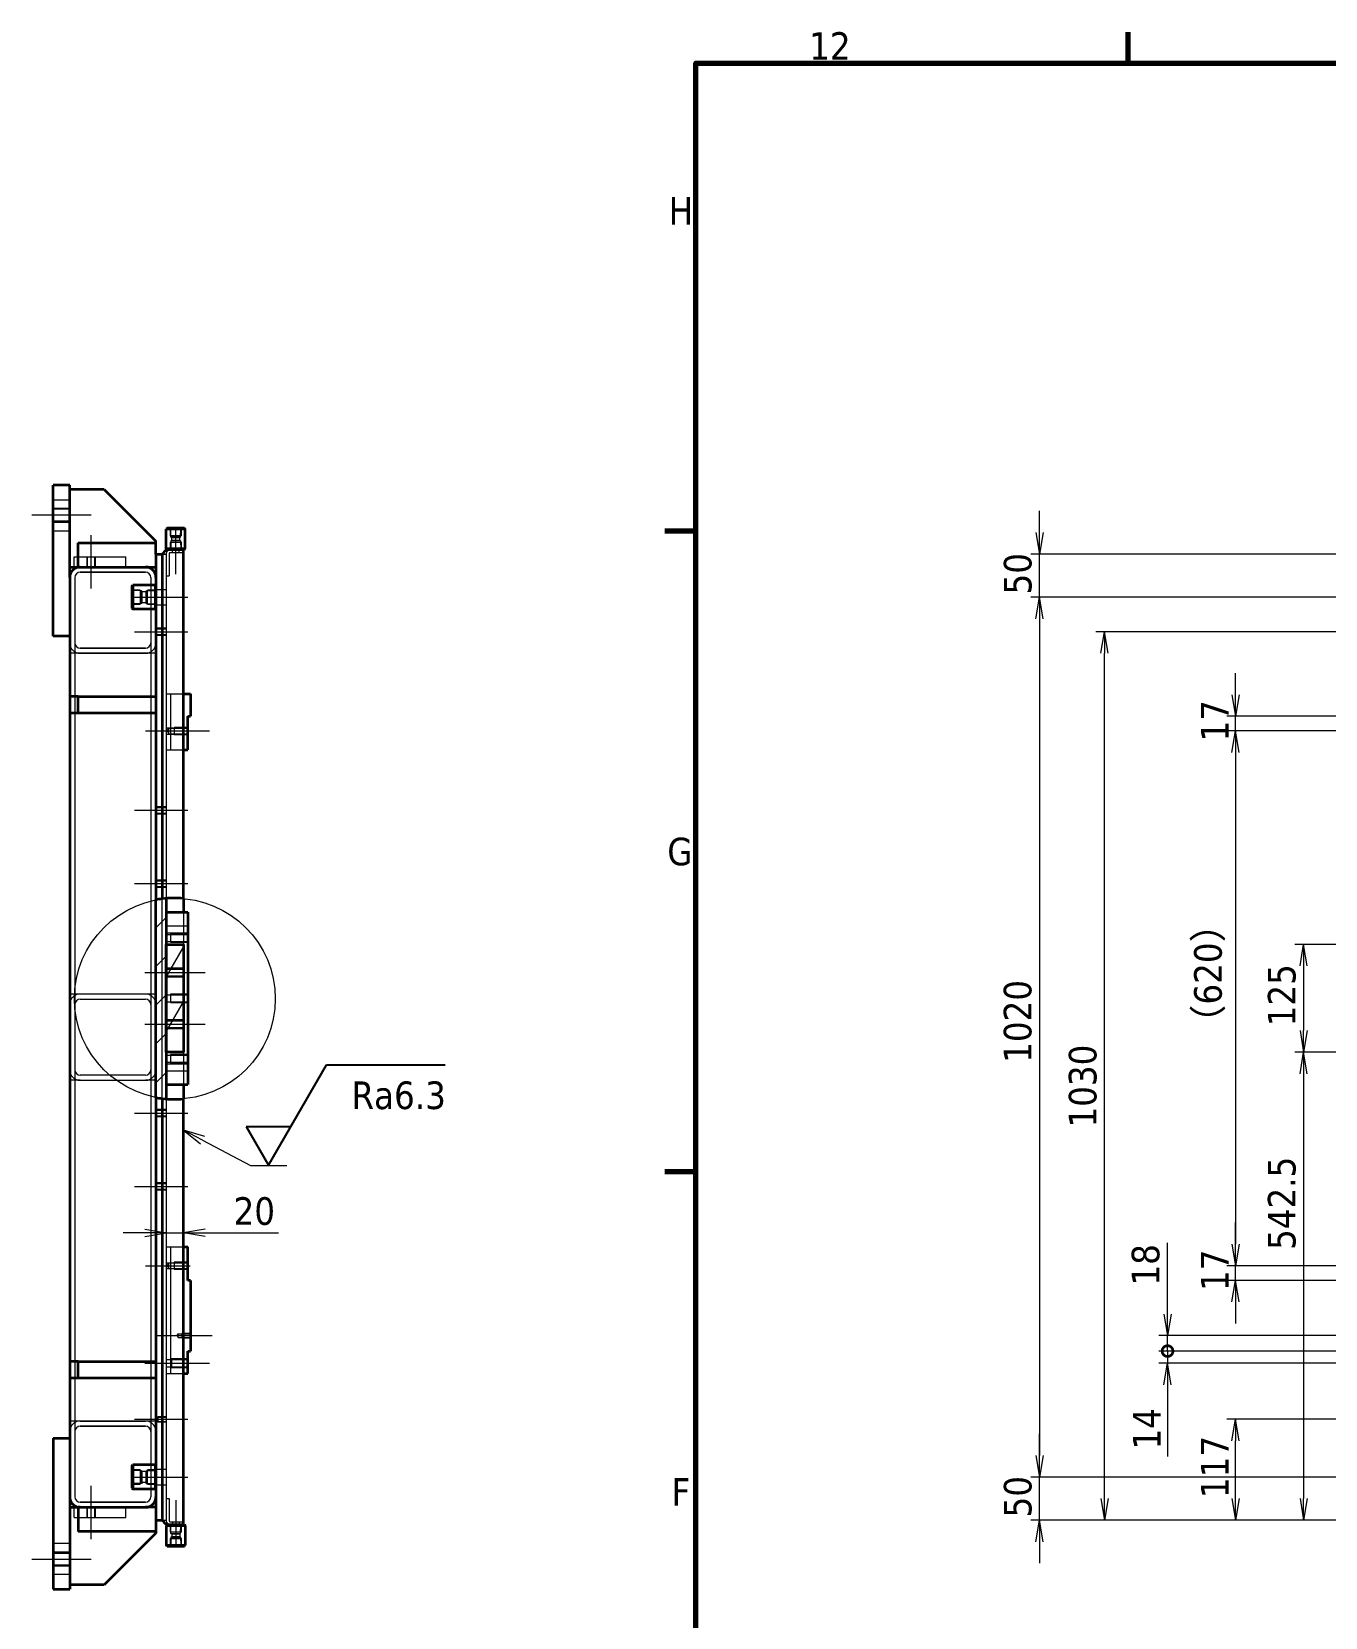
# Model space of a CAD drawing. Header units: millimetres. Extents: x -570 to 8410, y -405 to 5940.
# Drawn here: x -570 to 929, y 3938 to 5777 of the extents above; entities that cross this region are included whole.
import ezdxf

# ---------------------------------------------------------------- set-up
doc = ezdxf.new("R2010")
doc.units = ezdxf.units.MM
doc.header["$LTSCALE"] = 10
for name, color, linetype, lineweight in [('Border (ISO)', 7, 'Continuous', 70), ('Centerline (ISO)', 7, 'Continuous', 5), ('Dimension (ISO)', 7, 'Continuous', 25), ('Hatch (ISO)', 7, 'Continuous', 18), ('Hidden (ISO)', 7, 'Continuous', 5), ('Sketch Geometry (ISO)', 7, 'Continuous', 25), ('Symbol (ISO)', 7, 'Continuous', 25), ('Visible (ISO)', 7, 'Continuous', 35)]:
    doc.layers.add(name, color=color, linetype=linetype, lineweight=lineweight)
doc.styles.add('MX_NOTE_STANDARD', font='tahoma.ttf')
doc.styles.add('Note Text (JIS)', font='tahoma.ttf')
doc.dimstyles.new('Default (JIS)', dxfattribs={"dimscale": 10, "dimtxt": 3.2, "dimasz": 2.5, "dimexe": 1, "dimexo": 0, "dimgap": 0.8, "dimtad": 1, "dimrnd": 1e-08, "dimdsep": 46, "dimtxsty": 'Note Text (JIS)', "dimblk": 'OPEN', "dimcen": 0.09, "dimdle": 10, "dimclrd": 7, "dimclre": 7, "dimclrt": 256, "dimadec": 0, "dimazin": 2, "dimtfac": 0.78125, "dimtmove": 0, "dimatfit": 3, "dimldrblk": 'OPEN', "dimfxl": 1, "dimtolj": 1, "dimtzin": 0, "dimlwd": 0, "dimlwe": 0, "dimarcsym": 0})

# ---------------------------------------------------------------- blocks, each defined once
blk = doc.blocks.new('図面枠 既定の図面枠')
at = {"layer": 'Border (ISO)'}
for p, q in [((70.08, 574), (70.08, 577.6)), ((20, 519.75), (16.4, 519.75)), ((20, 445.5), (16.4, 445.5))]:
    blk.add_line(p, q, dxfattribs=at)
at = {"layer": 'Border (ISO)', "flags": 128}
blk.add_lwpolyline([(20, 20), (20, 574), (821, 574), (821, 20), (20, 20)], dxfattribs=at)
at = {"layer": 'Border (ISO)', "char_height": 3.2, "attachment_point": 7, "style": 'MX_NOTE_STANDARD'}
for s, insert in [('12', (33.12, 574.4)), ('H', (16.83, 555.28)), ('G', (16.67, 480.96)), ('F', (17.17, 406.78))]:
    blk.add_mtext(s, dxfattribs=dict(at, insert=insert))
blk = doc.blocks.new('_Open')
at = {"color": 0, "linetype": 'ByBlock', "lineweight": -2}
for p, q in [((-1, 0.167), (0, 0)), ((-1, -0.167), (0, 0)), ((0, 0), (-1, 0))]:
    blk.add_line(p, q, dxfattribs=at)
blk = doc.blocks.new('*D28')
at = {"layer": 'Defpoints', "color": 0, "linetype": 'Continuous', "transparency": 16777216}
for p in [(825.3, 4168), (1674, 4168), (1471.5, 4051)]:
    blk.add_point(p, dxfattribs=at)
at = {"layer": 'Dimension (ISO)', "color": 7, "linetype": 'Continuous', "lineweight": 0, "transparency": 16777216}
for p, q in [((1674, 4168), (815.3, 4168)), ((825.3, 4076), (825.3, 4143)), ((1471.5, 4051), (815.3, 4051))]:
    blk.add_line(p, q, dxfattribs=at)
at = {"layer": 'Dimension (ISO)', "color": 7, "linetype": 'Continuous', "lineweight": 0, "transparency": 16777216, "xscale": 25, "yscale": 25, "zscale": 25}
for p, rotation in [((825.3, 4168), 90), ((825.3, 4051), 270)]:
    blk.add_blockref('_Open', p, dxfattribs=dict(at, rotation=rotation))
at = {"layer": 'Dimension (ISO)', "linetype": 'Continuous', "lineweight": 5, "transparency": 16777216, "insert": (785.2, 4076.6), "char_height": 32, "attachment_point": 1, "rotation": 90, "style": 'Note Text (JIS)'}
blk.add_mtext('\\A1;117', dxfattribs=at)
blk = doc.blocks.new('*D29')
at = {"layer": 'Defpoints', "color": 0, "linetype": 'Continuous', "transparency": 16777216}
for p in [(1777.8, 4966), (825.3, 4346), (1778.2, 4346)]:
    blk.add_point(p, dxfattribs=at)
at = {"layer": 'Dimension (ISO)', "color": 7, "linetype": 'Continuous', "lineweight": 0, "transparency": 16777216}
for p, q in [((1777.8, 4966), (815.3, 4966)), ((825.3, 4941), (825.3, 4371)), ((1778.2, 4346), (815.3, 4346))]:
    blk.add_line(p, q, dxfattribs=at)
at = {"layer": 'Dimension (ISO)', "color": 7, "linetype": 'Continuous', "lineweight": 0, "transparency": 16777216, "xscale": 25, "yscale": 25, "zscale": 25}
for p, rotation in [((825.3, 4966), 90), ((825.3, 4346), 270)]:
    blk.add_blockref('_Open', p, dxfattribs=dict(at, rotation=rotation))
at = {"layer": 'Dimension (ISO)', "linetype": 'Continuous', "lineweight": 5, "transparency": 16777216, "insert": (777.3, 4605.1), "char_height": 32, "attachment_point": 1, "rotation": 90, "style": 'Note Text (JIS)'}
blk.add_mtext('\\A1;\\fTahoma|b0|i0;（620）', dxfattribs=at)
blk = doc.blocks.new('*D30')
at = {"layer": 'Defpoints', "color": 0, "linetype": 'Continuous', "transparency": 16777216}
for p in [(825.3, 4983), (1486.5, 4983), (1777.8, 4966)]:
    blk.add_point(p, dxfattribs=at)
at = {"layer": 'Dimension (ISO)', "color": 7, "linetype": 'Continuous', "lineweight": 0, "transparency": 16777216}
for p, q in [((825.3, 5008), (825.3, 5033)), ((1486.5, 4983), (815.3, 4983)), ((825.3, 4966), (825.3, 4983)), ((1777.8, 4966), (815.3, 4966)), ((825.3, 4941), (825.3, 4916))]:
    blk.add_line(p, q, dxfattribs=at)
at = {"layer": 'Dimension (ISO)', "color": 7, "linetype": 'Continuous', "lineweight": 0, "transparency": 16777216, "xscale": 25, "yscale": 25, "zscale": 25}
for p, rotation in [((825.3, 4983), 270), ((825.3, 4966), 90)]:
    blk.add_blockref('_Open', p, dxfattribs=dict(at, rotation=rotation))
at = {"layer": 'Dimension (ISO)', "linetype": 'Continuous', "lineweight": 5, "transparency": 16777216, "insert": (785.2, 4953.7), "char_height": 32, "attachment_point": 1, "rotation": 90, "style": 'Note Text (JIS)'}
blk.add_mtext('\\A1;17', dxfattribs=at)
blk = doc.blocks.new('*D31')
at = {"layer": 'Defpoints', "color": 0, "linetype": 'Continuous', "transparency": 16777216}
for p in [(825.3, 4346), (1778.2, 4346), (1486.5, 4329)]:
    blk.add_point(p, dxfattribs=at)
at = {"layer": 'Dimension (ISO)', "color": 7, "linetype": 'Continuous', "lineweight": 0, "transparency": 16777216}
for p, q in [((825.3, 4371), (825.3, 4396)), ((1778.2, 4346), (815.3, 4346)), ((825.3, 4329), (825.3, 4346)), ((1486.5, 4329), (815.3, 4329)), ((825.3, 4304), (825.3, 4279))]:
    blk.add_line(p, q, dxfattribs=at)
at = {"layer": 'Dimension (ISO)', "color": 7, "linetype": 'Continuous', "lineweight": 0, "transparency": 16777216, "xscale": 25, "yscale": 25, "zscale": 25}
for p, rotation in [((825.3, 4346), 270), ((825.3, 4329), 90)]:
    blk.add_blockref('_Open', p, dxfattribs=dict(at, rotation=rotation))
at = {"layer": 'Dimension (ISO)', "linetype": 'Continuous', "lineweight": 5, "transparency": 16777216, "insert": (785.2, 4316.7), "char_height": 32, "attachment_point": 1, "rotation": 90, "style": 'Note Text (JIS)'}
blk.add_mtext('\\A1;17', dxfattribs=at)
blk = doc.blocks.new('_DotSmall')
at = {"color": 0, "linetype": 'ByBlock', "const_width": 0.5}
blk.add_lwpolyline([(-0.0625, 0, 1), (0.0625, 0, 1)], format="xyb", close=True, dxfattribs=at)
blk = doc.blocks.new('*D32')
at = {"layer": 'Defpoints', "color": 0, "linetype": 'Continuous', "transparency": 16777216}
for p in [(746.5, 4247), (1486.5, 4247), (2347.3, 4233)]:
    blk.add_point(p, dxfattribs=at)
at = {"layer": 'Dimension (ISO)', "color": 7, "linetype": 'Continuous', "lineweight": 0, "transparency": 16777216}
for p, q in [((746.5, 4247), (746.5, 4297)), ((1486.5, 4247), (736.5, 4247)), ((746.5, 4247), (746.5, 4233)), ((2347.3, 4233), (736.5, 4233)), ((746.5, 4208), (746.5, 4124.9))]:
    blk.add_line(p, q, dxfattribs=at)
at = {"layer": 'Dimension (ISO)', "color": 7, "linetype": 'Continuous', "lineweight": 0, "transparency": 16777216, "xscale": 25, "yscale": 25, "zscale": 25}
for name, p, rotation in [('_DotSmall', (746.5, 4247), 270), ('_Open', (746.5, 4233), 90)]:
    blk.add_blockref(name, p, dxfattribs=dict(at, rotation=rotation))
at = {"layer": 'Dimension (ISO)', "linetype": 'Continuous', "lineweight": 5, "transparency": 16777216, "insert": (706.4, 4132.9), "char_height": 32, "attachment_point": 1, "rotation": 90, "style": 'Note Text (JIS)'}
blk.add_mtext('\\A1;14', dxfattribs=at)
blk = doc.blocks.new('*D34')
at = {"layer": 'Defpoints', "color": 0, "linetype": 'Continuous', "transparency": 16777216}
for p in [(746.5, 4265), (2314.4, 4265), (1486.5, 4247)]:
    blk.add_point(p, dxfattribs=at)
at = {"layer": 'Dimension (ISO)', "color": 7, "linetype": 'Continuous', "lineweight": 0, "transparency": 16777216}
for p, q in [((746.5, 4290), (746.5, 4372.6)), ((2314.4, 4265), (736.5, 4265)), ((746.5, 4247), (746.5, 4265)), ((1486.5, 4247), (736.5, 4247)), ((746.5, 4247), (746.5, 4222))]:
    blk.add_line(p, q, dxfattribs=at)
at = {"layer": 'Dimension (ISO)', "color": 7, "linetype": 'Continuous', "lineweight": 0, "transparency": 16777216, "xscale": 25, "yscale": 25, "zscale": 25}
for name, p, rotation in [('_Open', (746.5, 4265), 270), ('_DotSmall', (746.5, 4247), 90)]:
    blk.add_blockref(name, p, dxfattribs=dict(at, rotation=rotation))
at = {"layer": 'Dimension (ISO)', "linetype": 'Continuous', "lineweight": 5, "transparency": 16777216, "insert": (705, 4323), "char_height": 32, "attachment_point": 1, "rotation": 90, "style": 'Note Text (JIS)'}
blk.add_mtext('\\A1;18', dxfattribs=at)
blk = doc.blocks.new('*D35')
at = {"layer": 'Defpoints', "color": 0, "linetype": 'Continuous', "transparency": 16777216}
for p in [(673.5, 5081), (1668.2, 5081), (1471.5, 4051)]:
    blk.add_point(p, dxfattribs=at)
at = {"layer": 'Dimension (ISO)', "color": 7, "linetype": 'Continuous', "lineweight": 0, "transparency": 16777216}
for p, q in [((1668.2, 5081), (663.5, 5081)), ((673.5, 4076), (673.5, 5056)), ((1471.5, 4051), (663.5, 4051))]:
    blk.add_line(p, q, dxfattribs=at)
at = {"layer": 'Dimension (ISO)', "color": 7, "linetype": 'Continuous', "lineweight": 0, "transparency": 16777216, "xscale": 25, "yscale": 25, "zscale": 25}
for p, rotation in [((673.5, 5081), 90), ((673.5, 4051), 270)]:
    blk.add_blockref('_Open', p, dxfattribs=dict(at, rotation=rotation))
at = {"layer": 'Dimension (ISO)', "linetype": 'Continuous', "lineweight": 5, "transparency": 16777216, "insert": (632.1, 4506.2), "char_height": 32, "attachment_point": 1, "rotation": 90, "style": 'Note Text (JIS)'}
blk.add_mtext('\\A1;1030', dxfattribs=at)
blk = doc.blocks.new('*D36')
at = {"layer": 'Defpoints', "color": 0, "linetype": 'Continuous', "transparency": 16777216}
for p in [(598.1, 5171), (1471.5, 5171), (1487.5, 5121)]:
    blk.add_point(p, dxfattribs=at)
at = {"layer": 'Dimension (ISO)', "color": 7, "linetype": 'Continuous', "lineweight": 0, "transparency": 16777216}
for p, q in [((598.1, 5196), (598.1, 5221)), ((1471.5, 5171), (588.1, 5171)), ((598.1, 5121), (598.1, 5171)), ((1487.5, 5121), (588.1, 5121)), ((598.1, 5096), (598.1, 5071))]:
    blk.add_line(p, q, dxfattribs=at)
at = {"layer": 'Dimension (ISO)', "color": 7, "linetype": 'Continuous', "lineweight": 0, "transparency": 16777216, "xscale": 25, "yscale": 25, "zscale": 25}
for p, rotation in [((598.1, 5171), 270), ((598.1, 5121), 90)]:
    blk.add_blockref('_Open', p, dxfattribs=dict(at, rotation=rotation))
at = {"layer": 'Dimension (ISO)', "linetype": 'Continuous', "lineweight": 5, "transparency": 16777216, "insert": (556.8, 5124.2), "char_height": 32, "attachment_point": 1, "rotation": 90, "style": 'Note Text (JIS)'}
blk.add_mtext('\\A1;50', dxfattribs=at)
blk = doc.blocks.new('*D37')
at = {"layer": 'Defpoints', "color": 0, "linetype": 'Continuous', "transparency": 16777216}
for p in [(1487.5, 5121), (598.1, 4101), (1487.5, 4101)]:
    blk.add_point(p, dxfattribs=at)
at = {"layer": 'Dimension (ISO)', "color": 7, "linetype": 'Continuous', "lineweight": 0, "transparency": 16777216}
for p, q in [((1487.5, 5121), (588.1, 5121)), ((598.1, 5096), (598.1, 4126)), ((1487.5, 4101), (588.1, 4101))]:
    blk.add_line(p, q, dxfattribs=at)
at = {"layer": 'Dimension (ISO)', "color": 7, "linetype": 'Continuous', "lineweight": 0, "transparency": 16777216, "xscale": 25, "yscale": 25, "zscale": 25}
for p, rotation in [((598.1, 5121), 90), ((598.1, 4101), 270)]:
    blk.add_blockref('_Open', p, dxfattribs=dict(at, rotation=rotation))
at = {"layer": 'Dimension (ISO)', "linetype": 'Continuous', "lineweight": 5, "transparency": 16777216, "insert": (556.7, 4581.2), "char_height": 32, "attachment_point": 1, "rotation": 90, "style": 'Note Text (JIS)'}
blk.add_mtext('\\A1;1020', dxfattribs=at)
blk = doc.blocks.new('*D38')
at = {"layer": 'Defpoints', "color": 0, "linetype": 'Continuous', "transparency": 16777216}
for p in [(598.1, 4101), (1487.5, 4101), (1471.5, 4051)]:
    blk.add_point(p, dxfattribs=at)
at = {"layer": 'Dimension (ISO)', "color": 7, "linetype": 'Continuous', "lineweight": 0, "transparency": 16777216}
for p, q in [((598.1, 4126), (598.1, 4151)), ((1487.5, 4101), (588.1, 4101)), ((598.1, 4051), (598.1, 4101)), ((1471.5, 4051), (588.1, 4051)), ((598.1, 4026), (598.1, 4001))]:
    blk.add_line(p, q, dxfattribs=at)
at = {"layer": 'Dimension (ISO)', "color": 7, "linetype": 'Continuous', "lineweight": 0, "transparency": 16777216, "xscale": 25, "yscale": 25, "zscale": 25}
for p, rotation in [((598.1, 4101), 270), ((598.1, 4051), 90)]:
    blk.add_blockref('_Open', p, dxfattribs=dict(at, rotation=rotation))
at = {"layer": 'Dimension (ISO)', "linetype": 'Continuous', "lineweight": 5, "transparency": 16777216, "insert": (556.8, 4054.2), "char_height": 32, "attachment_point": 1, "rotation": 90, "style": 'Note Text (JIS)'}
blk.add_mtext('\\A1;50', dxfattribs=at)
blk = doc.blocks.new('*D206')
at = {"layer": 'Defpoints', "color": 0, "linetype": 'Continuous', "transparency": 16777216}
for p in [(1491.5, 4718.5), (904.2, 4593.5), (1491.5, 4593.5)]:
    blk.add_point(p, dxfattribs=at)
at = {"layer": 'Dimension (ISO)', "color": 7, "linetype": 'Continuous', "lineweight": 0, "transparency": 16777216}
for p, q in [((1491.5, 4718.5), (894.2, 4718.5)), ((904.2, 4693.5), (904.2, 4618.5)), ((1491.5, 4593.5), (894.2, 4593.5))]:
    blk.add_line(p, q, dxfattribs=at)
at = {"layer": 'Dimension (ISO)', "color": 7, "linetype": 'Continuous', "lineweight": 0, "transparency": 16777216, "xscale": 25, "yscale": 25, "zscale": 25}
for p, rotation in [((904.2, 4718.5), 90), ((904.2, 4593.5), 270)]:
    blk.add_blockref('_Open', p, dxfattribs=dict(at, rotation=rotation))
at = {"layer": 'Dimension (ISO)', "linetype": 'Continuous', "lineweight": 5, "transparency": 16777216, "insert": (862.8, 4623.5), "char_height": 32, "attachment_point": 1, "rotation": 90, "style": 'Note Text (JIS)'}
blk.add_mtext('\\A1;125', dxfattribs=at)
blk = doc.blocks.new('*D207')
at = {"layer": 'Defpoints', "color": 0, "linetype": 'Continuous', "transparency": 16777216}
for p in [(1491.5, 4593.5), (904.2, 4051), (1471.5, 4051)]:
    blk.add_point(p, dxfattribs=at)
at = {"layer": 'Dimension (ISO)', "color": 7, "linetype": 'Continuous', "lineweight": 0, "transparency": 16777216}
for p, q in [((1491.5, 4593.5), (894.2, 4593.5)), ((904.2, 4568.5), (904.2, 4076)), ((1471.5, 4051), (894.2, 4051))]:
    blk.add_line(p, q, dxfattribs=at)
at = {"layer": 'Dimension (ISO)', "color": 7, "linetype": 'Continuous', "lineweight": 0, "transparency": 16777216, "xscale": 25, "yscale": 25, "zscale": 25}
for p, rotation in [((904.2, 4593.5), 90), ((904.2, 4051), 270)]:
    blk.add_blockref('_Open', p, dxfattribs=dict(at, rotation=rotation))
at = {"layer": 'Dimension (ISO)', "linetype": 'Continuous', "lineweight": 5, "transparency": 16777216, "insert": (862.8, 4364.3), "char_height": 32, "attachment_point": 1, "rotation": 90, "style": 'Note Text (JIS)'}
blk.add_mtext('\\A1;542.5', dxfattribs=at)
blk = doc.blocks.new('*D213')
at = {"layer": 'Defpoints', "color": 0, "linetype": 'Continuous', "transparency": 16777216}
for p in [(-393.9, 4593.5), (-413.9, 4539.3), (-413.9, 4384.1)]:
    blk.add_point(p, dxfattribs=at)
at = {"layer": 'Dimension (ISO)', "color": 7, "linetype": 'Continuous', "lineweight": 0, "transparency": 16777216}
for p, q in [((-393.9, 4593.5), (-393.9, 4374.1)), ((-413.9, 4539.3), (-413.9, 4374.1)), ((-438.9, 4384.1), (-463.9, 4384.1)), ((-413.9, 4384.1), (-393.9, 4384.1)), ((-368.9, 4384.1), (-283.9, 4384.1))]:
    blk.add_line(p, q, dxfattribs=at)
at = {"layer": 'Dimension (ISO)', "color": 7, "linetype": 'Continuous', "lineweight": 0, "transparency": 16777216, "xscale": 25, "yscale": 25, "zscale": 25}
blk.add_blockref('_Open', (-413.9, 4384.1), dxfattribs=at)
at = {"layer": 'Dimension (ISO)', "color": 7, "linetype": 'Continuous', "lineweight": 0, "transparency": 16777216, "xscale": 25, "yscale": 25, "zscale": 25, "rotation": 180}
blk.add_blockref('_Open', (-393.9, 4384.1), dxfattribs=at)
at = {"layer": 'Dimension (ISO)', "linetype": 'Continuous', "lineweight": 5, "transparency": 16777216, "insert": (-335.9, 4425.4), "char_height": 32, "attachment_point": 1, "style": 'Note Text (JIS)'}
blk.add_mtext('\\A1;20', dxfattribs=at)
blk = doc.blocks.new('面の指示記号 ID10')
at = {"layer": 'Symbol (ISO)'}
for p, q in [((-29.54, 446.24), (-22.81, 457.89)), ((-22.81, 457.89), (-9.07, 457.89)), ((-32.13, 450.72), (-29.54, 446.24)), ((-32.13, 450.72), (-26.95, 450.72))]:
    blk.add_line(p, q, dxfattribs=at)
at = {"layer": 'Symbol (ISO)', "lineweight": 5}
for p, q in [((-37.18, 449.15), (-39.39, 450.32)), ((-36.94, 449.59), (-39.39, 450.32)), ((-39.39, 450.32), (-37.41, 448.71)), ((-37.18, 449.15), (-31.65, 446.23)), ((-31.65, 446.23), (-27.43, 446.23))]:
    blk.add_line(p, q, dxfattribs=at)
at = {"layer": 'Symbol (ISO)', "insert": (-19.93, 452.7), "char_height": 3.2, "attachment_point": 7, "style": 'MX_NOTE_STANDARD'}
blk.add_mtext('Ra6.3', dxfattribs=at)

msp = doc.modelspace()

# ---------------------------------------------------------------- hatches: boundary and pattern name
at = {"layer": 'Hatch (ISO)'}
h = msp.add_hatch(dxfattribs=at)
h.set_pattern_fill('ANSI31', color=256, scale=254, style=0)
h.set_pattern_definition([(45, (0, 0), (-22.45064, 22.45064), [])])
edge = h.paths.add_edge_path()
edge.add_ellipse((-404.579, 4655.57), major_axis=(114.652, 21.286), ratio=1, start_angle=86.519341, end_angle=90)
edge.add_line((-425.865, 4770.222), (-425.865, 4540.918))
edge.add_ellipse((-404.579, 4655.57), major_axis=(-115.733, 14.286), ratio=1, start_angle=86.519341, end_angle=90)
edge.add_ellipse((-404.579, 4655.57), major_axis=(-116.241, 9.286), ratio=1, start_angle=87.530466, end_angle=90)
edge.add_line((-413.865, 4539.329), (-413.865, 4593.463))
edge.add_line((-413.865, 4593.463), (-413.865, 4718.463))
edge.add_line((-413.865, 4718.463), (-413.865, 4771.811))
edge.add_ellipse((-404.579, 4655.57), major_axis=(115.733, 14.286), ratio=1, start_angle=87.530466, end_angle=90)
h = msp.add_hatch(dxfattribs=at)
h.set_pattern_fill('ANSI31', color=256, scale=254, angle=14.999978, style=0)
h.set_pattern_definition([(60, (0, 0), (-27.4963, 15.87501), [])])
h.paths.add_polyline_path([(-413.865, 4718.463), (-393.865, 4718.463), (-393.865, 4593.463), (-413.865, 4593.463)])

# ---------------------------------------------------------------- linework, layer by layer
at = {"layer": 'Centerline (ISO)', "linetype": 'Continuous'}
for p, q in [((-500.865, 5215.963), (-569.865, 5215.963)), ((-500.865, 5130.963), (-500.865, 5192.963)), ((-402.865, 5147.763), (-402.865, 5200.963)), ((-450.865, 5120.963), (-388.865, 5120.963)), ((-450.865, 5080.963), (-388.865, 5080.963)), ((-438.062, 4965.963), (-363.865, 4965.963)), ((-450.865, 4873.963), (-388.865, 4873.963)), ((-450.865, 4788.963), (-388.865, 4788.963)), ((-438.865, 4685.963), (-368.865, 4685.963)), ((-438.865, 4625.963), (-368.865, 4625.963)), ((-450.865, 4522.963), (-388.865, 4522.963)), ((-450.865, 4437.963), (-388.865, 4437.963)), ((-438.062, 4345.963), (-386.065, 4345.963)), ((-426.307, 4264.963), (-360.865, 4264.963)), ((-438.865, 4232.963), (-363.865, 4232.963)), ((-450.865, 4167.963), (-388.865, 4167.963)), ((-450.865, 4100.963), (-388.865, 4100.963)), ((-500.865, 4028.963), (-500.865, 4090.963)), ((-402.865, 4074.163), (-402.865, 4020.963)), ((-569.865, 4005.963), (-500.865, 4005.963))]:
    msp.add_line(p, q, dxfattribs=at)
at = {"layer": 'Hidden (ISO)'}
for p, q in [((-544.865, 5233.963), (-525.865, 5233.963)), ((-525.865, 5223.963), (-544.865, 5223.963)), ((-525.865, 5222.88), (-544.865, 5222.88)), ((-525.865, 5209.045), (-544.865, 5209.045)), ((-544.865, 5207.963), (-525.865, 5207.963)), ((-544.865, 5197.963), (-525.865, 5197.963)), ((-408.747, 5200.079), (-409.631, 5200.963)), ((-409.604, 5200.079), (-409.358, 5192.209)), ((-409.358, 5184.716), (-409.604, 5176.846)), ((-396.372, 5192.209), (-409.358, 5192.209)), ((-409.358, 5184.716), (-396.372, 5184.716)), ((-396.983, 5200.079), (-408.747, 5200.079)), ((-408.453, 5190.645), (-408.747, 5200.079)), ((-408.453, 5186.28), (-408.747, 5176.846)), ((-397.277, 5190.645), (-408.453, 5190.645)), ((-407.465, 5190.075), (-408.453, 5190.645)), ((-407.465, 5186.85), (-408.453, 5186.28)), ((-397.277, 5186.28), (-408.453, 5186.28)), ((-407.465, 5190.075), (-398.265, 5190.075)), ((-407.465, 5186.85), (-407.465, 5190.075)), ((-398.265, 5186.85), (-407.465, 5186.85)), ((-398.265, 5190.075), (-397.277, 5190.645)), ((-398.265, 5186.85), (-398.265, 5190.075)), ((-398.265, 5186.85), (-397.277, 5186.28)), ((-397.277, 5190.645), (-396.983, 5200.079)), ((-397.277, 5186.28), (-396.983, 5176.846)), ((-396.983, 5200.079), (-396.099, 5200.963)), ((-396.372, 5192.209), (-396.126, 5200.079)), ((-396.126, 5176.846), (-396.372, 5184.716)), ((-520.865, 5155.963), (-520.865, 5167.963)), ((-520.865, 5167.963), (-460.865, 5167.963)), ((-505.865, 5167.963), (-505.865, 5155.963)), ((-505.053, 5155.963), (-505.053, 5167.963)), ((-496.677, 5155.963), (-496.677, 5167.963)), ((-495.865, 5155.963), (-495.865, 5167.963)), ((-460.865, 5155.963), (-460.865, 5167.963)), ((-418.865, 5170.963), (-413.865, 5170.963)), ((-413.865, 5171.763), (-413.865, 5145.963)), ((-413.865, 5170.963), (-413.865, 4771.811)), ((-410.665, 5171.763), (-410.665, 5145.963)), ((-409.665, 5172.763), (-393.865, 5172.763)), ((-408.747, 5176.846), (-409.631, 5175.963)), ((-396.983, 5176.846), (-408.747, 5176.846)), ((-406.865, 5172.763), (-406.865, 5175.963)), ((-398.865, 5172.763), (-398.865, 5175.963)), ((-396.983, 5176.846), (-396.099, 5175.963)), ((-437.865, 5149.963), (-513.865, 5149.963)), ((-513.865, 5149.963), (-437.865, 5149.963)), ((-519.865, 5143.963), (-519.865, 4077.963)), ((-452.981, 5128.61), (-453.865, 5129.493)), ((-444.061, 5129.188), (-452.981, 5129.466)), ((-452.981, 5128.61), (-452.981, 5113.315)), ((-442.498, 5128.282), (-452.981, 5128.61)), ((-444.061, 5129.188), (-444.061, 5112.737)), ((-437.232, 5128.282), (-426.749, 5128.61)), ((-426.749, 5129.466), (-435.669, 5129.188)), ((-435.669, 5112.737), (-435.669, 5129.188)), ((-431.865, 5143.963), (-431.865, 4077.963)), ((-426.749, 5128.61), (-425.865, 5129.493)), ((-426.749, 5128.61), (-426.749, 5113.315)), ((-425.865, 5129.963), (-413.865, 5129.963)), ((-413.865, 5145.963), (-410.665, 5145.963)), ((-452.981, 5113.315), (-453.865, 5112.432)), ((-442.498, 5113.643), (-452.981, 5113.315)), ((-452.981, 5112.459), (-444.061, 5112.737)), ((-442.498, 5128.282), (-442.498, 5113.643)), ((-441.938, 5127.313), (-442.498, 5128.282)), ((-441.938, 5114.613), (-442.498, 5113.643)), ((-441.938, 5114.613), (-441.938, 5127.313)), ((-437.792, 5127.313), (-441.938, 5127.313)), ((-437.792, 5114.613), (-441.938, 5114.613)), ((-437.792, 5127.313), (-437.232, 5128.282)), ((-437.792, 5127.313), (-437.792, 5114.613)), ((-437.792, 5114.613), (-437.232, 5113.643)), ((-437.232, 5128.282), (-437.232, 5113.643)), ((-437.232, 5113.643), (-426.749, 5113.315)), ((-435.669, 5112.737), (-426.749, 5112.459)), ((-426.749, 5113.315), (-425.865, 5112.432)), ((-425.865, 5111.963), (-413.865, 5111.963)), ((-413.865, 5084.963), (-425.865, 5084.963)), ((-425.865, 5084.286), (-413.865, 5084.286)), ((-425.865, 5077.639), (-413.865, 5077.639)), ((-425.865, 5076.963), (-413.865, 5076.963)), ((-513.865, 5055.963), (-525.865, 5055.963)), ((-513.865, 5061.963), (-437.865, 5061.963)), ((-437.865, 5061.963), (-513.865, 5061.963)), ((-437.865, 5055.963), (-513.865, 5055.963)), ((-513.865, 5055.963), (-437.865, 5055.963)), ((-425.865, 5055.963), (-437.865, 5055.963)), ((-413.865, 5008.963), (-393.865, 5008.963)), ((-408.865, 5008.963), (-408.865, 4943.963)), ((-413.865, 4969.692), (-388.865, 4969.692)), ((-413.062, 4965.963), (-411.065, 4969.286)), ((-413.062, 4965.963), (-411.065, 4962.639)), ((-411.065, 4962.639), (-411.065, 4969.286)), ((-411.065, 4969.286), (-388.865, 4969.286)), ((-388.865, 4969.963), (-404.865, 4969.963)), ((-404.865, 4969.963), (-404.865, 4961.963)), ((-413.865, 4962.233), (-388.865, 4962.233)), ((-411.065, 4962.639), (-388.865, 4962.639)), ((-404.865, 4961.963), (-388.865, 4961.963)), ((-413.865, 4943.963), (-393.865, 4943.963)), ((-413.865, 4877.963), (-425.865, 4877.963)), ((-425.865, 4877.286), (-413.865, 4877.286)), ((-425.865, 4870.639), (-413.865, 4870.639)), ((-425.865, 4869.963), (-413.865, 4869.963)), ((-413.865, 4792.963), (-425.865, 4792.963)), ((-425.865, 4792.286), (-413.865, 4792.286)), ((-425.865, 4785.639), (-413.865, 4785.639)), ((-425.865, 4784.963), (-413.865, 4784.963)), ((-418.865, 4539.837), (-418.865, 4771.303)), ((-393.865, 4755.963), (-393.865, 4718.463)), ((-413.865, 4739.963), (-388.865, 4739.963)), ((-413.865, 4731.963), (-388.865, 4731.963)), ((-413.865, 4730.151), (-388.865, 4730.151)), ((-388.865, 4730.963), (-408.865, 4730.963)), ((-408.865, 4730.963), (-408.865, 4720.963)), ((-413.865, 4721.775), (-388.865, 4721.775)), ((-408.865, 4720.963), (-388.865, 4720.963)), ((-393.865, 4690.963), (-413.865, 4690.963)), ((-413.865, 4690.151), (-393.865, 4690.151)), ((-413.865, 4689.963), (-393.865, 4689.963)), ((-413.865, 4681.963), (-393.865, 4681.963)), ((-413.865, 4681.775), (-393.865, 4681.775)), ((-413.865, 4680.963), (-393.865, 4680.963)), ((-513.865, 4660.963), (-525.865, 4660.963)), ((-437.865, 4660.963), (-513.865, 4660.963)), ((-513.865, 4654.963), (-437.865, 4654.963)), ((-425.865, 4660.963), (-437.865, 4660.963)), ((-413.865, 4660.151), (-388.865, 4660.151)), ((-413.865, 4651.775), (-388.865, 4651.775)), ((-388.865, 4660.963), (-408.865, 4660.963)), ((-408.865, 4660.963), (-408.865, 4650.963)), ((-408.865, 4650.963), (-388.865, 4650.963)), ((-393.865, 4630.963), (-413.865, 4630.963)), ((-413.865, 4630.151), (-393.865, 4630.151)), ((-413.865, 4629.963), (-393.865, 4629.963)), ((-413.865, 4621.963), (-393.865, 4621.963)), ((-413.865, 4621.775), (-393.865, 4621.775)), ((-413.865, 4620.963), (-393.865, 4620.963)), ((-413.865, 4590.151), (-388.865, 4590.151)), ((-413.865, 4581.775), (-388.865, 4581.775)), ((-413.865, 4579.963), (-388.865, 4579.963)), ((-388.865, 4590.963), (-408.865, 4590.963)), ((-408.865, 4590.963), (-408.865, 4580.963)), ((-408.865, 4580.963), (-388.865, 4580.963)), ((-393.865, 4593.463), (-393.865, 4555.963)), ((-513.865, 4560.963), (-525.865, 4560.963)), ((-437.865, 4566.963), (-513.865, 4566.963)), ((-513.865, 4560.963), (-437.865, 4560.963)), ((-425.865, 4560.963), (-437.865, 4560.963)), ((-413.865, 4571.963), (-388.865, 4571.963)), ((-413.865, 4526.963), (-425.865, 4526.963)), ((-425.865, 4526.286), (-413.865, 4526.286)), ((-413.865, 4539.329), (-413.865, 4050.963)), ((-425.865, 4519.639), (-413.865, 4519.639)), ((-425.865, 4518.963), (-413.865, 4518.963)), ((-413.865, 4441.963), (-425.865, 4441.963)), ((-425.865, 4441.286), (-413.865, 4441.286)), ((-425.865, 4434.639), (-413.865, 4434.639)), ((-425.865, 4433.963), (-413.865, 4433.963)), ((-413.865, 4367.963), (-393.865, 4367.963)), ((-408.865, 4367.963), (-408.865, 4237.963)), ((-413.865, 4349.286), (-388.865, 4349.286)), ((-413.865, 4342.639), (-388.865, 4342.639)), ((-413.062, 4345.963), (-411.065, 4349.286)), ((-413.062, 4345.963), (-411.065, 4342.639)), ((-411.065, 4342.639), (-411.065, 4349.286)), ((-388.865, 4349.963), (-404.865, 4349.963)), ((-404.865, 4349.963), (-404.865, 4341.963)), ((-404.865, 4341.963), (-388.865, 4341.963)), ((-401.307, 4264.963), (-400.065, 4267.03)), ((-401.307, 4264.963), (-400.065, 4262.896)), ((-400.065, 4262.896), (-400.065, 4267.03)), ((-400.065, 4267.03), (-385.865, 4267.03)), ((-385.865, 4267.463), (-395.865, 4267.463)), ((-395.865, 4267.463), (-395.865, 4262.463)), ((-400.065, 4262.896), (-385.865, 4262.896)), ((-395.865, 4262.463), (-385.865, 4262.463)), ((-413.865, 4237.151), (-388.865, 4237.151)), ((-413.865, 4228.775), (-388.865, 4228.775)), ((-388.865, 4237.963), (-408.865, 4237.963)), ((-408.865, 4237.963), (-408.865, 4227.963)), ((-408.865, 4227.963), (-408.865, 4220.963)), ((-408.865, 4227.963), (-388.865, 4227.963)), ((-407.865, 4237.963), (-407.865, 4227.963)), ((-413.865, 4220.963), (-393.865, 4220.963)), ((-513.865, 4165.963), (-525.865, 4165.963)), ((-437.865, 4165.963), (-513.865, 4165.963)), ((-513.865, 4165.963), (-437.865, 4165.963)), ((-513.865, 4159.963), (-437.865, 4159.963)), ((-437.865, 4159.963), (-513.865, 4159.963)), ((-425.865, 4165.963), (-437.865, 4165.963)), ((-425.865, 4170.421), (-413.865, 4170.421)), ((-425.865, 4165.504), (-413.865, 4165.504)), ((-413.865, 4170.963), (-423.865, 4170.963)), ((-423.865, 4170.963), (-423.865, 4164.963)), ((-423.865, 4164.963), (-413.865, 4164.963)), ((-452.981, 4108.61), (-453.865, 4109.493)), ((-444.061, 4109.188), (-452.981, 4109.466)), ((-452.981, 4108.61), (-452.981, 4093.315)), ((-442.498, 4108.282), (-452.981, 4108.61)), ((-444.061, 4109.188), (-444.061, 4092.737)), ((-442.498, 4108.282), (-442.498, 4093.643)), ((-441.938, 4107.313), (-442.498, 4108.282)), ((-441.938, 4094.613), (-441.938, 4107.313)), ((-437.792, 4107.313), (-441.938, 4107.313)), ((-437.792, 4107.313), (-437.232, 4108.282)), ((-437.792, 4107.313), (-437.792, 4094.613)), ((-437.232, 4108.282), (-426.749, 4108.61)), ((-437.232, 4108.282), (-437.232, 4093.643)), ((-426.749, 4109.466), (-435.669, 4109.188)), ((-435.669, 4092.737), (-435.669, 4109.188)), ((-426.749, 4108.61), (-425.865, 4109.493)), ((-426.749, 4108.61), (-426.749, 4093.315)), ((-425.865, 4109.963), (-413.865, 4109.963)), ((-452.981, 4093.315), (-453.865, 4092.432)), ((-442.498, 4093.643), (-452.981, 4093.315)), ((-452.981, 4092.459), (-444.061, 4092.737)), ((-441.938, 4094.613), (-442.498, 4093.643)), ((-437.792, 4094.613), (-441.938, 4094.613)), ((-437.792, 4094.613), (-437.232, 4093.643)), ((-437.232, 4093.643), (-426.749, 4093.315)), ((-435.669, 4092.737), (-426.749, 4092.459)), ((-426.749, 4093.315), (-425.865, 4092.432)), ((-425.865, 4091.963), (-413.865, 4091.963)), ((-520.865, 4053.963), (-520.865, 4065.963)), ((-437.865, 4071.963), (-513.865, 4071.963)), ((-513.865, 4071.963), (-437.865, 4071.963)), ((-505.865, 4065.963), (-505.865, 4053.963)), ((-505.053, 4053.963), (-505.053, 4065.963)), ((-496.677, 4053.963), (-496.677, 4065.963)), ((-495.865, 4053.963), (-495.865, 4065.963)), ((-460.865, 4053.963), (-460.865, 4065.963)), ((-413.865, 4075.963), (-413.865, 4050.163)), ((-413.865, 4075.963), (-410.665, 4075.963)), ((-410.665, 4075.963), (-410.665, 4050.163)), ((-520.865, 4053.963), (-460.865, 4053.963)), ((-418.865, 4050.963), (-413.865, 4050.963)), ((-409.665, 4049.163), (-393.865, 4049.163)), ((-408.747, 4045.079), (-409.631, 4045.963)), ((-409.604, 4045.079), (-409.358, 4037.209)), ((-408.747, 4045.079), (-396.983, 4045.079)), ((-408.453, 4035.645), (-408.747, 4045.079)), ((-406.865, 4049.163), (-406.865, 4045.963)), ((-398.865, 4049.163), (-398.865, 4045.963)), ((-397.277, 4035.645), (-396.983, 4045.079)), ((-396.983, 4045.079), (-396.099, 4045.963)), ((-396.372, 4037.209), (-396.126, 4045.079)), ((-409.358, 4029.716), (-409.604, 4021.846)), ((-396.372, 4037.209), (-409.358, 4037.209)), ((-409.358, 4029.716), (-396.372, 4029.716)), ((-408.453, 4031.28), (-408.747, 4021.846)), ((-408.453, 4035.645), (-397.277, 4035.645)), ((-407.465, 4035.075), (-408.453, 4035.645)), ((-407.465, 4031.85), (-408.453, 4031.28)), ((-408.453, 4031.28), (-397.277, 4031.28)), ((-407.465, 4035.075), (-398.265, 4035.075)), ((-407.465, 4035.075), (-407.465, 4031.85)), ((-398.265, 4031.85), (-407.465, 4031.85)), ((-398.265, 4035.075), (-397.277, 4035.645)), ((-398.265, 4035.075), (-398.265, 4031.85)), ((-398.265, 4031.85), (-397.277, 4031.28)), ((-397.277, 4031.28), (-396.983, 4021.846)), ((-396.126, 4021.846), (-396.372, 4029.716)), ((-525.865, 4023.963), (-544.865, 4023.963)), ((-525.865, 4013.963), (-544.865, 4013.963)), ((-544.865, 4012.88), (-525.865, 4012.88)), ((-408.747, 4021.846), (-409.631, 4020.963)), ((-408.747, 4021.846), (-396.983, 4021.846)), ((-396.983, 4021.846), (-396.099, 4020.963)), ((-544.865, 3999.045), (-525.865, 3999.045)), ((-544.865, 3997.963), (-525.865, 3997.963)), ((-525.865, 3987.963), (-544.865, 3987.963))]:
    msp.add_line(p, q, dxfattribs=at)
for centre, radius, start, end in [((-409.665, 5171.763), 4.2, 90, 180), ((-409.665, 5171.763), 1, 90, 180), ((-513.865, 5143.963), 6, 90, 180), ((-513.865, 5143.963), 6, 90, 180), ((-437.865, 5143.963), 6, 0, 90), ((-437.865, 5143.963), 6, 0, 90), ((-513.865, 5067.963), 12, 180, 270), ((-513.865, 5067.963), 12, 180, 270), ((-513.865, 5067.963), 6, 180, 270), ((-513.865, 5067.963), 6, 180, 270), ((-437.865, 5067.963), 6, 270, 0), ((-437.865, 5067.963), 12, 270, 0), ((-437.865, 5067.963), 12, 270, 0), ((-437.865, 5067.963), 6, 270, 0), ((-513.865, 4648.963), 12, 90, 180), ((-513.865, 4648.963), 6, 90, 180), ((-437.865, 4648.963), 12, 0, 90), ((-437.865, 4648.963), 6, 0, 90), ((-513.865, 4572.963), 12, 180, 270), ((-513.865, 4572.963), 6, 180, 270), ((-437.865, 4572.963), 6, 270, 0), ((-437.865, 4572.963), 12, 270, 0), ((-513.865, 4153.963), 12, 90, 180), ((-513.865, 4153.963), 12, 90, 180), ((-513.865, 4153.963), 6, 90, 180), ((-513.865, 4153.963), 6, 90, 180), ((-437.865, 4153.963), 12, 0, 90), ((-437.865, 4153.963), 12, 0, 90), ((-437.865, 4153.963), 6, 0, 90), ((-437.865, 4153.963), 6, 0, 90), ((-513.865, 4077.963), 6, 180, 270), ((-513.865, 4077.963), 6, 180, 270), ((-437.865, 4077.963), 6, 270, 0), ((-437.865, 4077.963), 6, 270, 0), ((-409.665, 4050.163), 4.2, 180, 270), ((-409.665, 4050.163), 1, 180, 270)]:
    msp.add_arc(centre, radius, start, end, dxfattribs=at)
at = {"layer": 'Sketch Geometry (ISO)', "lineweight": 18}
msp.add_circle((-403.992, 4655.57), 116.41, dxfattribs=at)
at = {"layer": 'Visible (ISO)'}
for p, q in [((-525.865, 5250.963), (-544.865, 5250.963)), ((-544.865, 5075.963), (-544.865, 5250.963)), ((-525.865, 5143.963), (-525.865, 5250.963)), ((-485.865, 5245.963), (-525.865, 5245.963)), ((-485.865, 5245.963), (-425.865, 5185.963)), ((-515.865, 5155.963), (-515.865, 5183.963)), ((-515.865, 5183.963), (-425.865, 5183.963)), ((-425.865, 5183.963), (-425.865, 5185.963)), ((-425.865, 5170.963), (-425.865, 5183.963)), ((-412.865, 5200.963), (-413.865, 5199.963)), ((-391.865, 5199.963), (-413.865, 5199.963)), ((-413.865, 5176.963), (-413.865, 5199.963)), ((-392.865, 5200.963), (-412.865, 5200.963)), ((-392.865, 5200.963), (-391.865, 5199.963)), ((-391.865, 5176.963), (-391.865, 5199.963)), ((-425.865, 5170.963), (-425.865, 4770.222)), ((-425.865, 5170.963), (-418.865, 5170.963)), ((-418.865, 5170.963), (-413.865, 5175.963)), ((-418.865, 5170.963), (-418.865, 4771.303)), ((-391.865, 5176.963), (-413.865, 5176.963)), ((-412.865, 5175.963), (-413.865, 5176.963)), ((-393.865, 5175.963), (-413.865, 5175.963)), ((-393.865, 4771.688), (-393.865, 5175.963)), ((-392.865, 5175.963), (-393.865, 5175.963)), ((-392.865, 5175.963), (-391.865, 5176.963)), ((-525.865, 5155.963), (-515.865, 5155.963)), ((-515.865, 5155.963), (-513.865, 5155.963)), ((-513.865, 5155.963), (-437.865, 5155.963)), ((-513.865, 5155.963), (-437.865, 5155.963)), ((-437.865, 5155.963), (-425.865, 5155.963)), ((-525.865, 5143.963), (-525.865, 5005.963)), ((-453.865, 5133.963), (-452.865, 5134.963)), ((-453.865, 5133.963), (-453.865, 5107.963)), ((-452.865, 5134.963), (-452.865, 5106.963)), ((-426.865, 5134.963), (-452.865, 5134.963)), ((-426.865, 5134.963), (-426.865, 5106.963)), ((-425.865, 5133.963), (-426.865, 5134.963)), ((-453.865, 5107.963), (-452.865, 5106.963)), ((-426.865, 5106.963), (-452.865, 5106.963)), ((-425.865, 5107.963), (-426.865, 5106.963)), ((-525.865, 5075.963), (-544.865, 5075.963)), ((-515.865, 5005.963), (-525.865, 5005.963)), ((-525.865, 5005.963), (-525.865, 4986.963)), ((-515.865, 4986.963), (-515.865, 5005.963)), ((-515.865, 5005.963), (-425.865, 5005.963)), ((-393.865, 5008.963), (-385.865, 5008.963)), ((-385.865, 5008.963), (-385.865, 4982.963)), ((-525.865, 4986.963), (-525.865, 4234.963)), ((-525.865, 4986.963), (-515.865, 4986.963)), ((-515.865, 4986.963), (-425.865, 4986.963)), ((-388.865, 4982.963), (-385.865, 4982.963)), ((-388.865, 4943.963), (-388.865, 4982.963)), ((-393.865, 4943.963), (-388.865, 4943.963)), ((-425.865, 4540.918), (-425.865, 4770.222)), ((-413.865, 4771.811), (-413.865, 4539.329)), ((-393.865, 4771.688), (-393.865, 4755.963)), ((-413.865, 4755.963), (-388.865, 4755.963)), ((-388.865, 4755.963), (-388.865, 4555.963)), ((-413.865, 4718.463), (-393.865, 4718.463)), ((-413.865, 4593.463), (-413.865, 4718.463)), ((-393.865, 4718.463), (-393.865, 4593.463)), ((-393.865, 4593.463), (-413.865, 4593.463)), ((-425.865, 4540.918), (-425.865, 4050.963)), ((-413.865, 4555.963), (-388.865, 4555.963)), ((-393.865, 4555.963), (-393.865, 4539.452)), ((-418.865, 4539.837), (-418.865, 4050.963)), ((-393.865, 4045.963), (-393.865, 4539.452)), ((-393.865, 4367.963), (-388.865, 4367.963)), ((-388.865, 4328.963), (-388.865, 4367.963)), ((-385.865, 4328.963), (-388.865, 4328.963)), ((-385.865, 4328.963), (-385.865, 4246.963)), ((-388.865, 4246.963), (-385.865, 4246.963)), ((-388.865, 4220.963), (-388.865, 4246.963)), ((-515.865, 4234.963), (-525.865, 4234.963)), ((-525.865, 4234.963), (-525.865, 4215.963)), ((-515.865, 4215.963), (-515.865, 4234.963)), ((-515.865, 4234.963), (-425.865, 4234.963)), ((-525.865, 4215.963), (-525.865, 4077.963)), ((-525.865, 4215.963), (-515.865, 4215.963)), ((-515.865, 4215.963), (-425.865, 4215.963)), ((-393.865, 4220.963), (-388.865, 4220.963)), ((-544.865, 4145.963), (-525.865, 4145.963)), ((-544.865, 4145.963), (-544.865, 3970.963)), ((-453.865, 4113.963), (-452.865, 4114.963)), ((-453.865, 4113.963), (-453.865, 4087.963)), ((-452.865, 4114.963), (-452.865, 4086.963)), ((-426.865, 4114.963), (-452.865, 4114.963)), ((-426.865, 4114.963), (-426.865, 4086.963)), ((-425.865, 4113.963), (-426.865, 4114.963)), ((-453.865, 4087.963), (-452.865, 4086.963)), ((-426.865, 4086.963), (-452.865, 4086.963)), ((-425.865, 4087.963), (-426.865, 4086.963)), ((-525.865, 4077.963), (-525.865, 3970.963)), ((-525.865, 4065.963), (-515.865, 4065.963)), ((-515.865, 4065.963), (-515.865, 4037.963)), ((-513.865, 4065.963), (-515.865, 4065.963)), ((-513.865, 4065.963), (-437.865, 4065.963)), ((-513.865, 4065.963), (-437.865, 4065.963)), ((-425.865, 4065.963), (-437.865, 4065.963)), ((-425.865, 4050.963), (-418.865, 4050.963)), ((-425.865, 4050.963), (-425.865, 4037.963)), ((-413.865, 4045.963), (-418.865, 4050.963)), ((-413.865, 4045.963), (-393.865, 4045.963)), ((-412.865, 4045.963), (-413.865, 4044.963)), ((-413.865, 4044.963), (-391.865, 4044.963)), ((-413.865, 4044.963), (-413.865, 4021.963)), ((-393.865, 4045.963), (-392.865, 4045.963)), ((-392.865, 4045.963), (-391.865, 4044.963)), ((-391.865, 4044.963), (-391.865, 4021.963)), ((-425.865, 4037.963), (-515.865, 4037.963)), ((-425.865, 4035.963), (-485.865, 3975.963)), ((-425.865, 4037.963), (-425.865, 4035.963)), ((-413.865, 4021.963), (-391.865, 4021.963)), ((-412.865, 4020.963), (-413.865, 4021.963)), ((-412.865, 4020.963), (-392.865, 4020.963)), ((-392.865, 4020.963), (-391.865, 4021.963)), ((-544.865, 3970.963), (-525.865, 3970.963)), ((-485.865, 3975.963), (-525.865, 3975.963))]:
    msp.add_line(p, q, dxfattribs=at)
for centre, radius, start, end in [((-513.865, 5143.963), 12, 90, 180), ((-513.865, 5143.963), 12, 90, 180), ((-437.865, 5143.963), 12, 0, 90), ((-437.865, 5143.963), 12, 0, 90), ((-404.579, 4655.57), 116.612, 97.036742, 100.517401), ((-404.579, 4655.57), 116.612, 84.728165, 97.036742), ((-404.579, 4655.57), 116.612, 259.482599, 262.963258), ((-404.579, 4655.57), 116.612, 262.963258, 275.271835), ((-513.865, 4077.963), 12, 180, 270), ((-513.865, 4077.963), 12, 180, 270), ((-437.865, 4077.963), 12, 270, 0), ((-437.865, 4077.963), 12, 270, 0)]:
    msp.add_arc(centre, radius, start, end, dxfattribs=at)

# ---------------------------------------------------------------- block references
at = {"xscale": 10, "yscale": 10, "zscale": 10}
msp.add_blockref('図面枠 既定の図面枠', (0, 0), dxfattribs=at)
at = {"layer": 'Symbol (ISO)', "xscale": 10, "yscale": 10, "zscale": 10}
msp.add_blockref('面の指示記号 ID10', (0, 0), dxfattribs=at)

# ---------------------------------------------------------------- dimensions: what is measured, and where the dimension line sits
at = {"layer": 'Dimension (ISO)', "color": 7, "linetype": 'Continuous', "lineweight": 5}
for base, p1, p2, angle, override, picture, middle in [((598.078, 5170.963), (1487.481, 5120.963), (1471.481, 5170.963), 90, {"dimgap": 0.8, "dimdec": 2, "dimtol": 0, "dimlim": 0, "dimtp": 0, "dimtm": 0, "dimtdec": 2, "dimtofl": 1, "dimatfit": 1}, '*D36', (598.078, 5145.963)), ((598.078, 4100.963), (1487.481, 5120.963), (1487.481, 4100.963), 90, {"dimgap": 0.8, "dimdec": 2, "dimtol": 0, "dimlim": 0, "dimtp": 0, "dimtm": 0, "dimtdec": 2, "dimtofl": 0, "dimatfit": 1}, '*D37', (598.078, 4625.963)), ((673.452, 5080.963), (1471.481, 4050.963), (1668.157, 5080.963), 270, {"dimgap": 0.8, "dimdec": 2, "dimtol": 0, "dimlim": 0, "dimtp": 0, "dimtm": 0, "dimtdec": 2, "dimtofl": 0, "dimatfit": 1}, '*D35', (673.452, 4550.963)), ((825.283, 4982.963), (1777.752, 4965.963), (1486.481, 4982.963), 90, {"dimgap": 0.8, "dimdec": 2, "dimtol": 0, "dimlim": 0, "dimtp": 0, "dimtm": 0, "dimtdec": 2, "dimtofl": 1, "dimatfit": 1}, '*D30', (825.283, 4974.463)), ((904.182, 4593.463), (1491.481, 4718.463), (1491.481, 4593.463), 90, {"dimgap": 0.8, "dimdec": 2, "dimtol": 0, "dimlim": 0, "dimtp": 0, "dimtm": 0, "dimtdec": 2, "dimtofl": 0, "dimatfit": 1}, '*D206', (904.182, 4655.963)), ((-413.865, 4384.085), (-393.865, 4593.463), (-413.865, 4539.329), 180, {"dimgap": 0.8, "dimdec": 2, "dimtol": 0, "dimlim": 0, "dimtp": 0, "dimtm": 0, "dimtdec": 2, "dimtofl": 1, "dimatfit": 1}, '*D213', (-313.901, 4384.085)), ((904.182, 4050.963), (1491.481, 4593.463), (1471.481, 4050.963), 270, {"dimgap": 0.8, "dimdec": 2, "dimtol": 0, "dimlim": 0, "dimtp": 0, "dimtm": 0, "dimtdec": 2, "dimtofl": 0, "dimatfit": 1}, '*D207', (904.182, 4416.492)), ((825.283, 4345.963), (1486.481, 4328.963), (1778.157, 4345.963), 90, {"dimgap": 0.8, "dimdec": 2, "dimtol": 0, "dimlim": 0, "dimtp": 0, "dimtm": 0, "dimtdec": 2, "dimtofl": 1, "dimatfit": 1}, '*D31', (825.283, 4337.463)), ((746.481, 4264.963), (1486.481, 4246.963), (2314.414, 4264.963), 270, {"dimgap": 0.8, "dimdec": 2, "dimblk1": 'DotSmall', "dimblk2": 'Open', "dimsah": 1, "dimdle": 0, "dimtol": 0, "dimlim": 0, "dimtp": 0, "dimtm": 0, "dimtdec": 2, "dimtofl": 1, "dimatfit": 1}, '*D34', (746.481, 4343.766)), ((746.481, 4246.963), (2347.293, 4232.963), (1486.481, 4246.963), 90, {"dimgap": 0.8, "dimdec": 2, "dimblk1": 'Open', "dimblk2": 'DotSmall', "dimsah": 1, "dimdle": 0, "dimtol": 0, "dimlim": 0, "dimtp": 0, "dimtm": 0, "dimtdec": 2, "dimtofl": 1, "dimatfit": 1}, '*D32', (746.481, 4153.912)), ((825.283, 4167.963), (1471.481, 4050.963), (1674.022, 4167.963), 270, {"dimgap": 0.8, "dimdec": 2, "dimtol": 0, "dimlim": 0, "dimtp": 0, "dimtm": 0, "dimtdec": 2, "dimtofl": 0, "dimatfit": 1}, '*D28', (825.283, 4109.463)), ((598.078, 4100.963), (1471.481, 4050.963), (1487.481, 4100.963), 270, {"dimgap": 0.8, "dimdec": 2, "dimtol": 0, "dimlim": 0, "dimtp": 0, "dimtm": 0, "dimtdec": 2, "dimtofl": 1, "dimatfit": 1}, '*D38', (598.078, 4075.963))]:
    dim = msp.add_linear_dim(base=base, p1=p1, p2=p2, angle=angle, dimstyle='Default (JIS)', override=override, dxfattribs=at)
    dim.commit()
    dim.dimension.update_dxf_attribs({"geometry": picture, "text_midpoint": middle, "dimtype": 160})
dim = msp.add_linear_dim(base=(825.283, 4345.963), p1=(1777.752, 4965.963), p2=(1778.157, 4345.963), angle=90, text='\\fTahoma|b0|i0;（<>）', dimstyle='Default (JIS)', override={"dimgap": 0.8, "dimdec": 2, "dimtol": 0, "dimlim": 0, "dimtp": 0, "dimtm": 0, "dimtdec": 2, "dimtofl": 0, "dimatfit": 1}, dxfattribs=at)
dim.commit()
dim.dimension.update_dxf_attribs({"geometry": '*D29', "text_midpoint": (825.283, 4655.963), "dimtype": 160})

doc.saveas('drawing.dxf')
